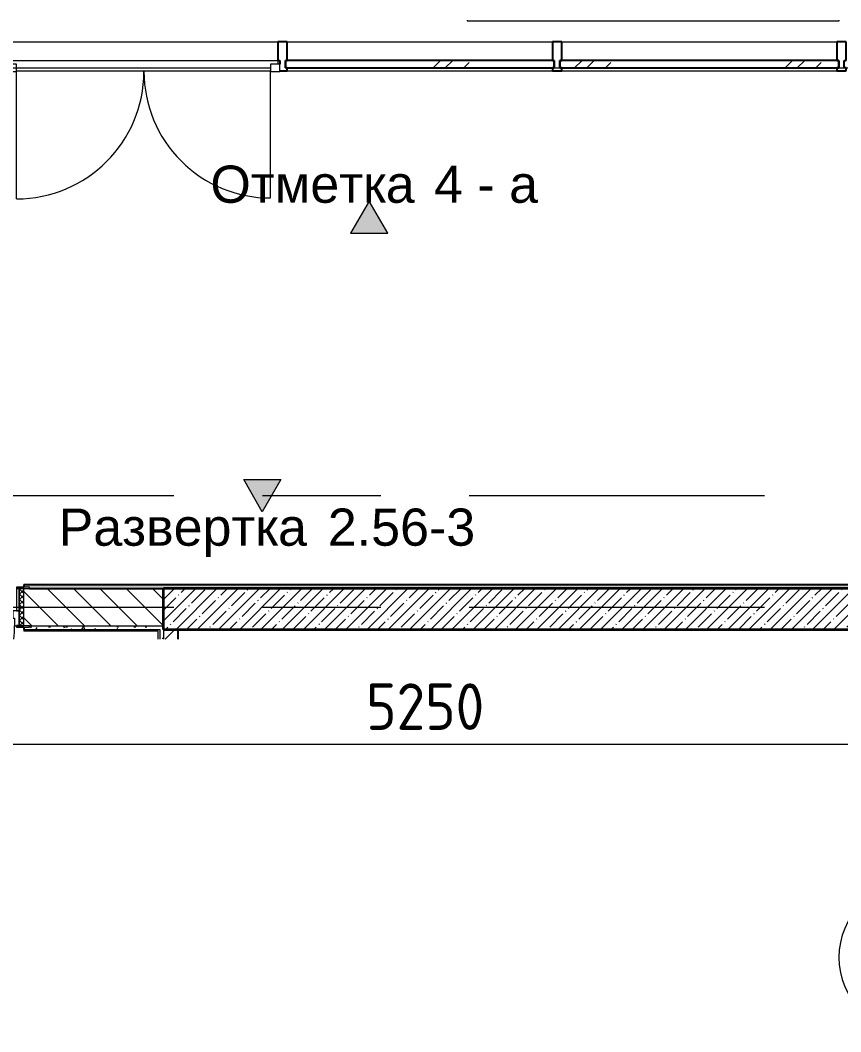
# Model space of a CAD drawing. Header units: millimetres. Extents: x 95863 to 181387, y -1987 to 13800.
# Drawn here: x 111161 to 115570, y 8216 to 13656 of the extents above; entities that cross this region are included whole.
import ezdxf

# ---------------------------------------------------------------- set-up
doc = ezdxf.new("R2010")
doc.units = ezdxf.units.MM
doc.linetypes.add('Осевая', pattern=[3175, 635, -476.25, 1587.5, -476.25])
for name, color, linetype, lineweight in [('A-ANNO-DIMS', 7, 'Continuous', 9), ('A-ANNO-DIMS-100', 7, 'Continuous', 9), ('A-DOOR', 7, 'Continuous', 9), ('A-DOOR-1', 7, 'Continuous', 13), ('A-DOOR-FRAM', 7, 'Continuous', 13), ('A-DOOR-FRAM-1', 7, 'Continuous', 9), ('A-GLAZ-CURT', 7, 'Continuous', 9), ('A-GLAZ-CURT-1', 7, 'Continuous', 25), ('A-GLAZ-CWMG', 7, 'Continuous', 9), ('A-GLAZ-CWMG-1', 7, 'Continuous', 25), ('A-WALL-2', 7, 'Continuous', 9), ('G-ANNO-SYMB', 7, 'Continuous', 9), ('I-WALL', 7, 'Continuous', 9), ('Оси-1', 7, 'Continuous', 20), ('Оси-2', 7, 'Осевая', 9)]:
    doc.layers.add(name, color=color, linetype=linetype, lineweight=lineweight)
for name, color, linetype, lineweight, true_color in [('A-WALL-1', 7, 'Continuous', 25, 0x3c3c3c), ('A-WALL-3', 7, 'Continuous', 35, 0x3c3c3c), ('A-WALL-FNSH-1', 7, 'Continuous', 13, 0x3c3c3c), ('I-FURN-1', 7, 'Continuous', 9, 0xf0f0f0)]:
    doc.layers.add(name, color=color, linetype=linetype, lineweight=lineweight, true_color=true_color)
doc.styles.add('Arial_1', font='arial.ttf', dxfattribs={"height": 200})
doc.styles.add('ISOCPEUR', font='isocpeur.ttf', dxfattribs={"width": 0.9, "height": 250})
doc.dimstyles.new('ISO-2_5_0_9К_БОЛЬШОЙ', dxfattribs={"dimscale": 304.8, "dimtxt": 248.995294, "dimasz": 0.492126, "dimexe": 0.393701, "dimexo": 0.984252, "dimgap": 0, "dimtad": 1, "dimdec": 0, "dimrnd": 10, "dimzin": 0, "dimdsep": 46, "dimtxsty": 'ISOCPEUR', "dimblk1": 'OBLIQUE', "dimblk2": 'OBLIQUE', "dimsah": 1, "dimcen": 0.09, "dimdle": 0.393701, "dimazin": 0, "dimtfac": 1, "dimtdec": 4, "dimtix": 1, "dimtmove": 0, "dimatfit": 3, "dimfxl": 1, "dimtvp": 1, "dimtolj": 1, "dimtzin": 0, "dimarcsym": 2})
pattern_1 = [(0, (0, 0), (121.92, 30.48), [10.058, -81.382, 10.058, -81.382, -487.68]), (0, (0, 0), (121.92, 30.48), [-182.88, 10.058, -172.822, 10.058, -81.382, -213.36]), (0, (0, 0), (121.92, 30.48), [-457.2, 10.058, -50.902, 10.058, -142.342]), (120, (45.72, 15.24), (-87.356454, 90.345817), [10.058, -81.382, 10.058, -81.382, -487.68]), (120, (45.72, 15.24), (-87.356454, 90.345817), [-182.88, 10.058, -172.822, 10.058, -81.382, -213.36]), (120, (45.72, 15.24), (-87.356454, 90.345817), [-457.2, 10.058, -50.902, 10.058, -142.342]), (240, (60.96, 76.2), (-34.563546, -120.825817), [10.058, -81.382, 10.058, -81.382, -487.68]), (240, (60.96, 76.2), (-34.563546, -120.825817), [-182.88, 10.058, -172.822, 10.058, -81.382, -213.36]), (240, (60.96, 76.2), (-34.563546, -120.825817), [-457.2, 10.058, -50.902, 10.058, -142.342])]

# ---------------------------------------------------------------- blocks, each defined once
blk = doc.blocks.new('110_Дверь_СКБ_1Ст_Внутренняя1 - Д-8 950x2100h_охрана-31784688-План разверток пом_ 2_56_ Этаж 2')
at = {"layer": 'A-DOOR'}
h = blk.add_hatch(dxfattribs=at)
h.set_pattern_fill('FP_4', color=256, style=0, pattern_type=2)
h.set_pattern_definition([(135, (1826.41, 164.685), (-14.14214, -14.14214), []), (225, (1826.41, 164.685), (14.14214, -14.14214), [])])
h.paths.add_polyline_path([(487.5, 100), (462.5, 100), (462.5, -100), (487.5, -100)])
at = {"layer": 'A-DOOR-FRAM-1'}
h = blk.add_hatch(dxfattribs=at)
h.set_pattern_fill('FP_5', color=256, style=0, pattern_type=2)
h.set_pattern_definition([(45, (-296.384, 164.685), (-14.1421, 14.1421), []), (135, (-296.384, 164.685), (-14.1421, -14.1421), [])])
h.paths.add_polyline_path([(-437.5, 100), (-462.5, 100), (-462.5, -100), (-437.5, -100)])
at = {"layer": 'A-DOOR'}
blk.add_arc((437.5, 100), 850, 175.1475, 180, dxfattribs=at)
at = {"layer": 'A-DOOR-1'}
for p, q in [((397.5, 171.7), (397.5, 100)), ((437.5, 100), (437.5, 171.7)), ((397.5, 100), (437.5, 100))]:
    blk.add_line(p, q, dxfattribs=at)
at = {"layer": 'A-DOOR-FRAM'}
for p, q in [((-422.5, 108), (-492.5, 108)), ((-492.5, 108), (-492.5, 100)), ((-492.5, 100), (-422.5, 100)), ((-437.5, 100), (-462.5, 100)), ((-462.5, 100), (-462.5, -100)), ((-412.5, 100), (-437.5, 100)), ((-437.5, 100), (-437.5, 20)), ((-437.5, -100), (-437.5, 100)), ((-422.5, 100), (-437.5, 100)), ((-437.5, 100), (-437.5, 99)), ((-437.5, 99), (-422.5, 99)), ((-422.5, 100), (-422.5, 108)), ((-422.5, 99), (-422.5, 100)), ((-412.5, 60), (-412.5, 100)), ((-402.5, 60), (-412.5, 60)), ((-402.5, 20), (-402.5, 60)), ((437.5, 60), (427.5, 60)), ((427.5, 60), (427.5, 20)), ((437.5, 100), (437.5, 60)), ((462.5, 100), (437.5, 100)), ((517.5, 108), (447.5, 108)), ((447.5, 108), (447.5, 100)), ((462.5, 100), (447.5, 100)), ((447.5, 100), (447.5, 99)), ((447.5, 100), (517.5, 100)), ((447.5, 99), (462.5, 99)), ((462.5, 20), (462.5, 100)), ((487.5, 100), (462.5, 100)), ((462.5, 100), (462.5, -100)), ((462.5, 99), (462.5, 100)), ((487.5, -100), (487.5, 100)), ((517.5, 100), (517.5, 108)), ((-437.5, 20), (-402.5, 20)), ((-422.5, 20), (-437.5, 20)), ((-437.5, 20), (-437.5, -100)), ((-422.5, -100), (-422.5, 20)), ((427.5, 20), (462.5, 20)), ((462.5, 20), (447.5, 20)), ((447.5, 20), (447.5, -100)), ((462.5, -100), (462.5, 20)), ((-422.5, -100), (-492.5, -100)), ((-492.5, -100), (-492.5, -108)), ((-492.5, -108), (-422.5, -108)), ((-462.5, -100), (-437.5, -100)), ((-437.5, -100), (-422.5, -100)), ((-422.5, -108), (-422.5, -100)), ((447.5, -100), (462.5, -100)), ((517.5, -100), (447.5, -100)), ((447.5, -100), (447.5, -108)), ((447.5, -108), (517.5, -108)), ((462.5, -100), (487.5, -100)), ((517.5, -108), (517.5, -100))]:
    blk.add_line(p, q, dxfattribs=at)
blk = doc.blocks.new('Стол базовый прямоугольный - 5_7-26328560-План разверток пом_ 2_56_ Этаж 2')
at = {"layer": 'I-FURN-1'}
for p, q in [((1000, 125), (-1000, 125)), ((-1000, 125), (-1000, 122.6)), ((1000, 122.6), (1000, 125))]:
    blk.add_line(p, q, dxfattribs=at)
blk = doc.blocks.new('Системная панель - Стекло - 40мм-32428871-План разверток пом_ 2_56_ Этаж 2')
at = {"layer": 'A-GLAZ-CURT'}
h = blk.add_hatch(dxfattribs=at)
h.set_pattern_fill('FP_15', color=256, style=0, pattern_type=2)
h.set_pattern_definition([(225, (114910, 13300), (282.8427, -282.8427), [200, -600]), (225, (115110, 13400), (282.8427, -282.8427), [600, -200]), (225, (114710, 13500), (282.8427, -282.8427), [200, -600])])
h.paths.add_polyline_path([(-749.5, 0), (-749.5, -40), (749.5, -40), (749.5, 0)])
at = {"layer": 'A-GLAZ-CURT-1'}
for p, q in [((749.5, 0), (-749.5, 0)), ((-749.5, 0), (-749.5, -40)), ((749.5, -40), (749.5, 0)), ((-749.5, -40), (749.5, -40))]:
    blk.add_line(p, q, dxfattribs=at)
blk = doc.blocks.new('Прямоугольный импост - Импост структурный с накладкой - 160мм Темный-32428319-План разверток пом_ 2_56_ Этаж 2')
at = {"layer": 'A-GLAZ-CWMG-1'}
for p, q in [((0, 140), (-50, 140)), ((-50, 140), (-50, 40)), ((0, 40), (0, 140)), ((-50, 40), (-40, 40)), ((-40, 0), (-50, 0)), ((-50, 0), (-50, -17)), ((-40, 40), (-40, 0)), ((-10, 0), (-10, 40)), ((-10, 40), (0, 40)), ((0, 0), (-10, 0)), ((0, -17), (0, 0)), ((-50, -17), (0, -17))]:
    blk.add_line(p, q, dxfattribs=at)
blk = doc.blocks.new('Дверь_Витражная_остекление_ - ВВ-23-32429828-План разверток пом_ 2_56_ Этаж 2')
at = {"layer": 'A-DOOR'}
for p, q in [((-682.5, 700), (-682.5, 20)), ((682.5, 705), (682.5, 20))]:
    blk.add_line(p, q, dxfattribs=at)
for centre, radius, start, end in [((-682.5, 20), 680, 360, 90), ((682.5, 20), 685, 90, 180)]:
    blk.add_arc(centre, radius, start, end, dxfattribs=at)
at = {"layer": 'A-DOOR-1'}
for p, q in [((-682.5, 20), (-732.5, 20)), ((-732.5, 20), (-732.5, -20)), ((-682.5, -20), (-682.5, 20)), ((732.5, 20), (682.5, 20)), ((682.5, 20), (682.5, -20)), ((732.5, -20), (732.5, 20)), ((-732.5, -20), (-682.5, -20)), ((682.5, -20), (732.5, -20))]:
    blk.add_line(p, q, dxfattribs=at)
blk = doc.blocks.new('Прямоугольный импост - Импост структурный с накладкой - 160мм Темный-32428730-План разверток пом_ 2_56_ Этаж 2')
at = {"layer": 'A-GLAZ-CWMG'}
for p, q in [((111100.5, 13540), (112545.5, 13540)), ((111100.5, 13420), (111100.5, 13440)), ((111100.5, 13440), (112545.5, 13440)), ((112545.5, 13440), (112545.5, 13420)), ((111140.5, 13400), (112505.5, 13400)), ((111140.5, 13383), (112505.5, 13383))]:
    blk.add_line(p, q, dxfattribs=at)
blk = doc.blocks.new('Прямоугольный импост - Импост структурный с накладкой - 160мм Темный-32428868-План разверток пом_ 2_56_ Этаж 2')
at = {"layer": 'A-GLAZ-CWMG'}
for p, q in [((114070.5, 13540), (115549.5, 13540)), ((114070.5, 13383), (115549.5, 13383))]:
    blk.add_line(p, q, dxfattribs=at)
blk = doc.blocks.new('Системная панель - Стекло - 40мм-32428872-План разверток пом_ 2_56_ Этаж 2')
at = {"layer": 'A-GLAZ-CURT'}
h = blk.add_hatch(dxfattribs=at)
h.set_pattern_fill('FP_16', color=256, style=0, pattern_type=2)
h.set_pattern_definition([(225, (113408, 13300), (282.8427, -282.8427), [200, -600]), (225, (113608, 13400), (282.8427, -282.8427), [600, -200]), (225, (113208, 13500), (282.8427, -282.8427), [200, -600])])
h.paths.add_polyline_path([(-722.5, 0), (-722.5, -40), (722.5, -40), (722.5, 0), (-119.9, 0)])
at = {"layer": 'A-GLAZ-CURT-1'}
for p, q in [((722.5, 0), (-722.5, 0)), ((-722.5, 0), (-722.5, -40)), ((722.5, -40), (722.5, 0)), ((-722.5, -40), (722.5, -40))]:
    blk.add_line(p, q, dxfattribs=at)
blk = doc.blocks.new('Прямоугольный импост - Импост структурный с накладкой - 160мм Темный-32428869-План разверток пом_ 2_56_ Этаж 2')
at = {"layer": 'A-GLAZ-CWMG'}
for p, q in [((112595.5, 13540), (114020.5, 13540)), ((112595.5, 13383), (114020.5, 13383))]:
    blk.add_line(p, q, dxfattribs=at)
blk = doc.blocks.new('Прямоугольный импост - Импост структурный с накладкой - 160мм Темный-32356291-План разверток пом_ 2_56_ Этаж 2')
at = {"layer": 'A-GLAZ-CWMG-1'}
for p, q in [((-25, 40), (-25, 140)), ((-25, 140), (25, 140)), ((25, 140), (25, 40)), ((-15, 40), (-25, 40)), ((-25, -17), (-25, 0)), ((-25, 0), (-15, 0)), ((-15, 0), (-15, 40)), ((15, 40), (15, 20)), ((25, 40), (15, 40)), ((15, -17), (-25, -17))]:
    blk.add_line(p, q, dxfattribs=at)
blk = doc.blocks.new('Прямоугольный импост - Импост структурный с накладкой - 160мм Темный-30755836-План разверток пом_ 2_56_ Этаж 2')
at = {"layer": 'A-GLAZ-CWMG-1'}
for p, q in [((-25, 40), (-25, 140)), ((-25, 140), (25, 140)), ((25, 140), (25, 40)), ((-15, 40), (-25, 40)), ((-25, -17), (-25, 0)), ((-25, 0), (-15, 0)), ((-15, 0), (-15, 40)), ((15, 40), (15, 0)), ((25, 40), (15, 40)), ((15, 0), (25, 0)), ((25, 0), (25, -17)), ((25, -17), (-25, -17))]:
    blk.add_line(p, q, dxfattribs=at)
blk = doc.blocks.new('Ось сетки - D8-29747960-План разверток пом_ 2_56_ Этаж 2')
at = {"layer": 'Оси-1'}
for start, end in [(360, 180), (180, 360)]:
    blk.add_arc((0, 0), 4, start, end, dxfattribs=at)
blk = doc.blocks.new('Фасад - Марка фасада_Указатель-25386507-План разверток пом_ 2_56_ Этаж 2')
at = {"layer": 'G-ANNO-SYMB'}
blk.add_hatch(color=256, dxfattribs=at).paths.add_polyline_path([(-1, 0), (0, 1.732), (1, 0), (0, 0)])
for p, q in [((0, 1.732), (-1, 0)), ((1, 0), (0, 1.732)), ((-1, 0), (0, 0)), ((0, 0), (1, 0))]:
    blk.add_line(p, q, dxfattribs=at)
blk = doc.blocks.new('DIMBLOCK6-План разверток пом_ 2_56_ Этаж 2')
at = {"layer": 'A-ANNO-DIMS-100'}
for p, q in [((110710, 9569.2), (110710, 9883.1)), ((115960, 9569.2), (115960, 9883.1)), ((110710, 9763.1), (115960, 9763.1)), ((110710, 9763.1), (110710, 9569.2)), ((115960, 9763.1), (115960, 9569.2))]:
    blk.add_line(p, q, dxfattribs=at)
at = {"layer": 'A-ANNO-DIMS-100', "lineweight": 20}
for p, q in [((110710, 9763.1), (110785, 9838.1)), ((115960, 9763.1), (116035, 9838.1)), ((110710, 9763.1), (110635, 9688.1)), ((115960, 9763.1), (115885, 9688.1))]:
    blk.add_line(p, q, dxfattribs=at)
at = {"layer": 'A-ANNO-DIMS-100', "color": 0, "insert": (113019, 10089.7), "char_height": 250, "width": 758.478, "attachment_point": 1, "line_spacing_factor": 1.149209, "style": 'ISOCPEUR'}
blk.add_mtext('5250', dxfattribs=at)
blk = doc.blocks.new('_Oblique')
at = {"color": 0, "linetype": 'ByBlock', "lineweight": -2}
blk.add_line((-0.5, -0.5), (0.5, 0.5), dxfattribs=at)

msp = doc.modelspace()

# ---------------------------------------------------------------- hatches: boundary and pattern name
at = {"layer": 'I-WALL'}
h = msp.add_hatch(dxfattribs=at)
h.set_pattern_fill('FP_10', color=256, style=0, pattern_type=2)
h.set_pattern_definition(pattern_1)
h.paths.add_polyline_path([(120933.7793, 10600), (121190, 10600), (121189, 10620), (111180, 10620), (111180, 10608), (111210, 10608), (111210, 10600), (119432.6109, 10600)])
h.paths.add_polyline_path([(110200, 10600), (110200, 10608), (110230, 10608), (110230, 10620), (109104.9999, 10620), (109104.9999, 10608), (109159.9999, 10608), (109159.9999, 10600)])
h.paths.add_polyline_path([(107130, 10600), (107649.9999, 10600), (107649.9999, 10608), (107704.9999, 10608), (107704.9999, 10620), (105095, 10620), (105095, 10608), (105125, 10608), (105125, 10600)])
h.paths.add_polyline_path([(102919.7582, 10600), (103615, 10600), (103615, 10608), (103645, 10608), (103645, 10620), (100808.9999, 10620), (100808.9999, 10600), (101610, 10600)])
h = msp.add_hatch(dxfattribs=at)
h.set_pattern_fill('FP_1', color=256, style=0, pattern_type=2)
h.set_pattern_definition([(135, (0, 0), (-70.71068, -70.71068), [])])
h.paths.add_polyline_path([(120933.7793, 10400), (121210, 10400), (121210, 10600), (119330, 10600), (119330, 10400), (119432.6109, 10400)])
h.paths.add_polyline_path([(111210, 10400), (111929.9999, 10400), (111929.9999, 10600), (111180, 10600), (111180, 10400)])
h.paths.add_polyline_path([(110050, 10400), (110230, 10400), (110230, 10600), (109104.9999, 10600), (109104.9999, 10400), (109749.9999, 10400)])
h.paths.add_polyline_path([(107704.9999, 10400), (107704.9999, 10600), (107350, 10600), (107350, 10400), (107649.9999, 10400)])
h = msp.add_hatch(dxfattribs=at)
h.set_pattern_fill('FP_3', color=256, style=0, pattern_type=2)
h.set_pattern_definition([(45, (0, 0), (-57.024626, 57.024626), []), (45, (57.025, 0), (-57.024626, 57.024626), [100.806, -20.161, 3.353, -16.808])])
h.paths.add_polyline_path([(119250, 10380), (119330, 10380), (119330, 10600), (111929.9999, 10600), (111929.9999, 10380), (117931.4424, 10380)])
h = msp.add_hatch(dxfattribs=at)
h.set_pattern_fill('FP_10', color=256, style=0, pattern_type=2)
h.set_pattern_definition(pattern_1)
h.paths.add_polyline_path([(111929.9999, 10380), (111929.9999, 10400), (111210, 10399.1781), (111210, 10392), (111180, 10392), (111180, 10380), (111909.9999, 10380)])
h.paths.add_polyline_path([(110230, 10380), (110230, 10392), (110200, 10392.5), (110200, 10400), (110130, 10400), (110130, 10380), (110200, 10380)])
h = msp.add_hatch(dxfattribs=at)
h.set_pattern_fill('FP_10', color=256, style=0, pattern_type=2)
h.set_pattern_definition(pattern_1)
h.paths.add_polyline_path([(111909.9999, 10328.2569), (111929.9999, 10328.2569), (111929.9999, 10380), (111909.9999, 10380), (111909.9999, 10370.8877)])
h = msp.add_hatch(dxfattribs=at)
h.set_pattern_fill('FP_2', color=256, style=0, pattern_type=2)
h.set_pattern_definition([(45, (0, 0), (-35.35534, 35.35534), [])])
h.paths.add_polyline_path([(112008.8751, 10328.2569), (112009.9999, 10328.2569), (112009.9999, 10380), (111929.9999, 10380), (111929.9999, 10328.2569)])

# ---------------------------------------------------------------- linework, layer by layer
at = {"layer": 'A-WALL-1'}
for p, q in [((111180, 10620), (111180, 10608)), ((121190, 10620), (111180, 10620)), ((111210, 10600), (111929.9999, 10600)), ((111180, 10392), (111180, 10380)), ((112009.9999, 10328.2569), (112009.9999, 10380))]:
    msp.add_line(p, q, dxfattribs=at)
at = {"layer": 'A-WALL-2'}
for p, q in [((111210, 10400), (111929.9999, 10400)), ((111929.9999, 10380), (111929.9999, 10328.2569))]:
    msp.add_line(p, q, dxfattribs=at)
at = {"layer": 'A-WALL-3'}
for p, q in [((111929.9999, 10380), (111929.9999, 10600)), ((119330, 10600), (111929.9999, 10600)), ((111929.9999, 10380), (119330, 10380))]:
    msp.add_line(p, q, dxfattribs=at)
at = {"layer": 'A-WALL-FNSH-1'}
for p, q in [((117531.4807, 10621), (111180, 10621)), ((111180, 10621), (111180, 10620))]:
    msp.add_line(p, q, dxfattribs=at)
at = {"layer": 'I-WALL'}
for p, q in [((111180, 10380), (111909.9999, 10380)), ((111180, 10380), (111180, 10371)), ((111900.9999, 10371), (111180, 10371)), ((111900.9999, 10328.2569), (111900.9999, 10371)), ((111909.9999, 10380), (111909.9999, 10328.2569))]:
    msp.add_line(p, q, dxfattribs=at)
at = {"layer": 'Оси-2'}
for p, q in [((99162.6118, 13400), (119339.1443, 13400)), ((99762.6118, 11100), (119939.1443, 11100)), ((99762.6118, 10500), (119939.1443, 10500))]:
    msp.add_line(p, q, dxfattribs=at)

# ---------------------------------------------------------------- block references
at = {"layer": 'A-DOOR', "rotation": 180}
for name, p in [('Дверь_Витражная_остекление_ - ВВ-23-32429828-План разверток пом_ 2_56_ Этаж 2', (111823, 13400)), ('110_Дверь_СКБ_1Ст_Внутренняя1 - Д-8 950x2100h_охрана-31784688-План разверток пом_ 2_56_ Этаж 2', (110717.5, 10500))]:
    msp.add_blockref(name, p, dxfattribs=at)
at = {"layer": 'A-GLAZ-CURT', "rotation": 180}
for name, p in [('Системная панель - Стекло - 40мм-32428872-План разверток пом_ 2_56_ Этаж 2', (113308, 13400)), ('Системная панель - Стекло - 40мм-32428871-План разверток пом_ 2_56_ Этаж 2', (114810, 13400))]:
    msp.add_blockref(name, p, dxfattribs=at)
at = {"layer": 'A-GLAZ-CWMG'}
for name, p in [('Прямоугольный импост - Импост структурный с накладкой - 160мм Темный-32428730-План разверток пом_ 2_56_ Этаж 2', (0, 0)), ('Прямоугольный импост - Импост структурный с накладкой - 160мм Темный-32428869-План разверток пом_ 2_56_ Этаж 2', (0, 0)), ('Прямоугольный импост - Импост структурный с накладкой - 160мм Темный-32428868-План разверток пом_ 2_56_ Этаж 2', (0, 0)), ('Прямоугольный импост - Импост структурный с накладкой - 160мм Темный-32428319-План разверток пом_ 2_56_ Этаж 2', (115599.5, 13400))]:
    msp.add_blockref(name, p, dxfattribs=at)
at = {"layer": 'A-GLAZ-CWMG', "extrusion": (0, 0, -1)}
for name, p in [('Прямоугольный импост - Импост структурный с накладкой - 160мм Темный-32356291-План разверток пом_ 2_56_ Этаж 2', (-112570.5, 13400)), ('Прямоугольный импост - Импост структурный с накладкой - 160мм Темный-30755836-План разверток пом_ 2_56_ Этаж 2', (-114045.5, 13400))]:
    msp.add_blockref(name, p, dxfattribs=at)
at = {"layer": 'G-ANNO-SYMB', "xscale": 99.99999999999993, "yscale": 99.99999999999993, "zscale": 99.99999999999993}
msp.add_blockref('Фасад - Марка фасада_Указатель-25386507-План разверток пом_ 2_56_ Этаж 2', (113035.6904, 12510.2469), dxfattribs=at)
at = {"layer": 'G-ANNO-SYMB', "extrusion": (0, 0, -1), "xscale": 99.99999999999993, "yscale": 99.99999999999993, "zscale": 99.99999999999993, "rotation": 180}
msp.add_blockref('Фасад - Марка фасада_Указатель-25386507-План разверток пом_ 2_56_ Этаж 2', (-112461.5673, 11185.7173), dxfattribs=at)
at = {"layer": 'I-FURN-1', "rotation": 180}
msp.add_blockref('Стол базовый прямоугольный - 5_7-26328560-План разверток пом_ 2_56_ Этаж 2', (114561.7568, 13778.3023), dxfattribs=at)
at = {"layer": 'Оси-1', "xscale": 99.99999999999993, "yscale": 99.99999999999993, "zscale": 99.99999999999993}
msp.add_blockref('Ось сетки - D8-29747960-План разверток пом_ 2_56_ Этаж 2', (115960, 8616.3761), dxfattribs=at)

# ---------------------------------------------------------------- texts
at = {"layer": 'G-ANNO-SYMB', "char_height": 200, "attachment_point": 1, "style": 'Arial_1'}
for s, insert, width in [('Отметка', (112182.4014, 12874.0717), 1362.86875), (' 4 - a', (113306.8805, 12874.0717), 785.65375), ('Развертка', (111366.7783, 11029.955), 1659.493125), (' 2.56-3', (112735.997, 11029.955), 1074.26125)]:
    msp.add_mtext(s, dxfattribs=dict(at, insert=insert, width=width))

# ---------------------------------------------------------------- dimensions: what is measured, and where the dimension line sits
at = {"layer": 'A-ANNO-DIMS'}
dim = msp.add_linear_dim(base=(115960, 9763.1147), p1=(110710, 9869.1807), p2=(115960, 9869.1807), dimstyle='ISO-2_5_0_9К_БОЛЬШОЙ', override={"dimpost": '<>', "dimfxl": 5250}, dxfattribs=at)
dim.commit()
dim.dimension.update_dxf_attribs({"geometry": 'DIMBLOCK6-План разверток пом_ 2_56_ Этаж 2', "text_midpoint": (113335, 9888.1147)})

doc.saveas('drawing.dxf')
